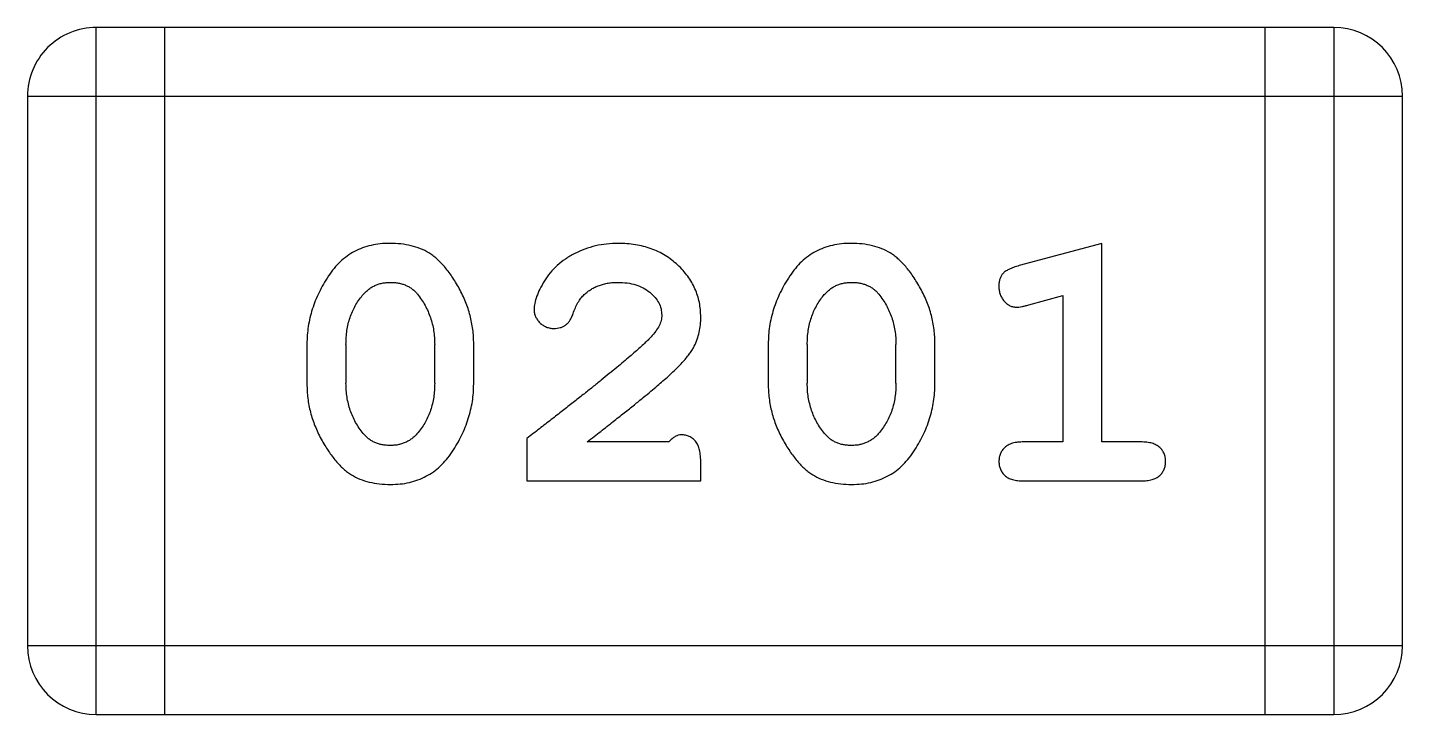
# Model space of a CAD drawing. Header units: millimetres. Extents: x 563 to 681, y 173 to 284.
# Drawn here: x 633.851 to 634.46, y 183.942 to 184.247 of the extents above; entities that cross this region are included whole.
import ezdxf

# ---------------------------------------------------------------- set-up
doc = ezdxf.new("R2010")
doc.units = ezdxf.units.MM
doc.header["$LTSCALE"] = 30.734
doc.layers.get('0').update_dxf_attribs({"linetype": 'CONTINUOUS'})

msp = doc.modelspace()

# ---------------------------------------------------------------- linework, layer by layer
at = {"linetype": 'Continuous'}
for p, q in [((633.88119, 183.9419), (633.88119, 184.2467)), ((634.42983, 184.2467), (633.88119, 184.2467)), ((633.91167, 183.9419), (633.91167, 184.2467)), ((634.39935, 184.2467), (634.39935, 183.9419)), ((634.42983, 184.2467), (634.42983, 183.9419)), ((633.85071, 184.21622), (633.85071, 183.97238)), ((633.85071, 184.21622), (634.46031, 184.21622)), ((634.46031, 183.97238), (634.46031, 184.21622)), ((634.32699, 184.15094), (634.29041, 184.14105)), ((634.32699, 184.06284), (634.32699, 184.15094)), ((634.29467, 184.12365), (634.30968, 184.12781)), ((634.30968, 184.12781), (634.30968, 184.06284)), ((633.9746, 184.10632), (633.9746, 184.08857)), ((633.99191, 184.10605), (633.99191, 184.08885)), ((634.03123, 184.08885), (634.03123, 184.10605)), ((634.04854, 184.08857), (634.04854, 184.10632)), ((634.17911, 184.10632), (634.17911, 184.08857)), ((634.19642, 184.10605), (634.19642, 184.08885)), ((634.23575, 184.08885), (634.23575, 184.10605)), ((634.25305, 184.08857), (634.25305, 184.10632)), ((634.07214, 184.06441), (634.07214, 184.04553)), ((634.13506, 184.06284), (634.09888, 184.06284)), ((634.30968, 184.06284), (634.29238, 184.06284)), ((634.34429, 184.06284), (634.32699, 184.06284)), ((634.14922, 184.04553), (634.14922, 184.0534)), ((634.07214, 184.04553), (634.14922, 184.04553)), ((634.29238, 184.04553), (634.34429, 184.04553)), ((634.46031, 183.97238), (633.85071, 183.97238)), ((633.88119, 183.9419), (634.42983, 183.9419))]:
    msp.add_line(p, q, dxfattribs=at)
for centre, start, end in [((633.88119, 184.21622), 90.00001, 180.00001), ((634.42983, 184.21622), 0.00001, 90.00001), ((633.88119, 183.97238), 180.00001, 270.00001), ((634.42983, 183.97238), 270.00001, 0.00001)]:
    msp.add_arc(centre, 0.03048, start, end, dxfattribs=at)
for points, knots in [([(634.0114, 184.15094), (634.00996, 184.1509), (634.00715, 184.15082), (634.00307, 184.15011), (633.99923, 184.14899), (633.99565, 184.14741), (633.99236, 184.14534), (633.98931, 184.14283), (633.98652, 184.13986), (633.98406, 184.13647), (633.98186, 184.13288), (633.97993, 184.1292), (633.97827, 184.1255), (633.97695, 184.12173), (633.97588, 184.11794), (633.97515, 184.1141), (633.97468, 184.11023), (633.97463, 184.10763), (633.9746, 184.10632)], [0, 0, 0, 0, 0.06692, 0.130834, 0.19258, 0.252759, 0.312631, 0.373411, 0.436359, 0.501894, 0.568244, 0.632472, 0.69556, 0.757163, 0.818592, 0.878885, 0.939235, 1, 1, 1, 1]), ([(634.04854, 184.10632), (634.04852, 184.1074), (634.04848, 184.10954), (634.04819, 184.11273), (634.04765, 184.11587), (634.04698, 184.11897), (634.04606, 184.12202), (634.04495, 184.12503), (634.04365, 184.128), (634.04216, 184.13088), (634.04055, 184.13361), (634.03893, 184.13617), (634.03726, 184.13848), (634.0356, 184.14059), (634.03388, 184.14244), (634.03218, 184.14409), (634.03045, 184.14552), (634.02808, 184.14708), (634.0249, 184.14868), (634.02074, 184.14999), (634.01619, 184.15079), (634.01303, 184.15089), (634.0114, 184.15094)], [0, 0, 0, 0, 0.049855, 0.099516, 0.148482, 0.19758, 0.246804, 0.296268, 0.346517, 0.397047, 0.446826, 0.49336, 0.537801, 0.579207, 0.617974, 0.654833, 0.689171, 0.722088, 0.786392, 0.853518, 0.924186, 1, 1, 1, 1]), ([(634.11255, 184.15094), (634.11085, 184.15088), (634.10749, 184.15076), (634.10255, 184.14991), (634.09781, 184.14847), (634.09332, 184.14649), (634.08917, 184.14406), (634.08552, 184.14118), (634.08238, 184.13794), (634.07986, 184.13437), (634.0779, 184.1308), (634.07643, 184.12748), (634.0755, 184.12446), (634.07535, 184.12251), (634.07528, 184.12161)], [0, 0, 0, 0, 0.098286, 0.193983, 0.289056, 0.384352, 0.477435, 0.566197, 0.652355, 0.737986, 0.818188, 0.887401, 0.94802, 1, 1, 1, 1]), ([(634.14922, 184.11817), (634.14918, 184.11929), (634.14911, 184.12149), (634.14865, 184.12472), (634.14782, 184.12782), (634.1467, 184.1308), (634.14523, 184.13365), (634.14345, 184.13637), (634.14134, 184.13896), (634.13895, 184.1414), (634.1363, 184.14363), (634.13346, 184.1456), (634.13041, 184.14725), (634.1272, 184.14862), (634.12378, 184.14964), (634.1202, 184.15041), (634.11643, 184.15085), (634.11386, 184.15091), (634.11255, 184.15094)], [0, 0, 0, 0, 0.060981, 0.120256, 0.178148, 0.236115, 0.293993, 0.352864, 0.413358, 0.476056, 0.539296, 0.602396, 0.665116, 0.728325, 0.792919, 0.859317, 0.928302, 1, 1, 1, 1]), ([(634.21591, 184.15094), (634.21447, 184.1509), (634.21166, 184.15082), (634.20758, 184.15011), (634.20374, 184.14899), (634.20016, 184.14741), (634.19687, 184.14534), (634.19382, 184.14283), (634.19103, 184.13986), (634.18857, 184.13647), (634.18637, 184.13288), (634.18444, 184.1292), (634.18278, 184.1255), (634.18146, 184.12173), (634.18039, 184.11794), (634.17966, 184.1141), (634.1792, 184.11023), (634.17914, 184.10763), (634.17911, 184.10632)], [0, 0, 0, 0, 0.06692, 0.130834, 0.19258, 0.252759, 0.312631, 0.373411, 0.436359, 0.501894, 0.568244, 0.632472, 0.69556, 0.757163, 0.818592, 0.878885, 0.939235, 1, 1, 1, 1]), ([(634.25305, 184.10632), (634.25303, 184.1074), (634.25299, 184.10954), (634.2527, 184.11273), (634.25216, 184.11587), (634.25149, 184.11897), (634.25057, 184.12202), (634.24946, 184.12503), (634.24817, 184.128), (634.24667, 184.13088), (634.24506, 184.13361), (634.24344, 184.13617), (634.24177, 184.13848), (634.24011, 184.14059), (634.2384, 184.14244), (634.23669, 184.14409), (634.23496, 184.14552), (634.23259, 184.14708), (634.22941, 184.14868), (634.22525, 184.14999), (634.2207, 184.15079), (634.21754, 184.15089), (634.21591, 184.15094)], [0, 0, 0, 0, 0.049855, 0.099516, 0.148482, 0.19758, 0.246804, 0.296268, 0.346517, 0.397047, 0.446826, 0.49336, 0.537801, 0.579207, 0.617974, 0.654833, 0.689171, 0.722088, 0.786392, 0.853518, 0.924186, 1, 1, 1, 1]), ([(634.29041, 184.14105), (634.28956, 184.1408), (634.288, 184.14033), (634.28591, 184.13948), (634.28429, 184.13857), (634.2831, 184.13754), (634.28229, 184.13636), (634.28176, 184.13503), (634.2814, 184.13352), (634.28138, 184.13245), (634.28137, 184.13189)], [0, 0, 0, 0, 0.187321, 0.344927, 0.475328, 0.579604, 0.674244, 0.773631, 0.882025, 1, 1, 1, 1]), ([(633.99916, 184.12783), (633.99957, 184.12829), (634.00037, 184.12919), (634.00171, 184.13037), (634.00311, 184.1314), (634.00463, 184.13221), (634.00623, 184.13286), (634.00792, 184.13329), (634.00969, 184.13357), (634.01091, 184.13361), (634.01152, 184.13363)], [0, 0, 0, 0, 0.13042, 0.256046, 0.378133, 0.498725, 0.620452, 0.742761, 0.869406, 1, 1, 1, 1]), ([(634.01152, 184.13363), (634.01215, 184.13362), (634.01339, 184.1336), (634.01519, 184.13334), (634.01689, 184.13293), (634.01847, 184.13234), (634.01995, 184.1316), (634.0213, 184.13068), (634.02256, 184.1296), (634.0233, 184.12877), (634.02366, 184.12835)], [0, 0, 0, 0, 0.138115, 0.270177, 0.397547, 0.520057, 0.63869, 0.757499, 0.878226, 1, 1, 1, 1]), ([(634.09755, 184.12825), (634.09805, 184.12867), (634.09905, 184.12953), (634.10067, 184.13064), (634.10242, 184.13154), (634.10423, 184.13231), (634.10615, 184.13291), (634.10816, 184.13331), (634.11026, 184.13361), (634.11169, 184.13362), (634.11242, 184.13363)], [0, 0, 0, 0, 0.121873, 0.243139, 0.363336, 0.485133, 0.607572, 0.734701, 0.864814, 1, 1, 1, 1]), ([(634.11242, 184.13363), (634.11383, 184.13359), (634.11652, 184.1335), (634.12034, 184.13265), (634.12372, 184.13128), (634.1266, 184.12935), (634.12892, 184.12709), (634.13067, 184.12462), (634.13171, 184.12191), (634.13185, 184.12004), (634.13192, 184.1191)], [0, 0, 0, 0, 0.156344, 0.299348, 0.4327, 0.561, 0.682299, 0.791883, 0.89611, 1, 1, 1, 1]), ([(634.20367, 184.12783), (634.20408, 184.12829), (634.20488, 184.12919), (634.20622, 184.13037), (634.20762, 184.1314), (634.20914, 184.13221), (634.21074, 184.13286), (634.21243, 184.13329), (634.2142, 184.13357), (634.21542, 184.13361), (634.21603, 184.13363)], [0, 0, 0, 0, 0.13042, 0.256046, 0.378133, 0.498725, 0.620452, 0.742761, 0.869406, 1, 1, 1, 1]), ([(634.21603, 184.13363), (634.21666, 184.13362), (634.2179, 184.1336), (634.2197, 184.13334), (634.2214, 184.13293), (634.22298, 184.13234), (634.22446, 184.1316), (634.22582, 184.13068), (634.22708, 184.1296), (634.22781, 184.12877), (634.22817, 184.12835)], [0, 0, 0, 0, 0.138115, 0.270177, 0.397547, 0.520057, 0.63869, 0.757499, 0.878226, 1, 1, 1, 1]), ([(634.28137, 184.13189), (634.28139, 184.13126), (634.28144, 184.13004), (634.28191, 184.1283), (634.28262, 184.12668), (634.28366, 184.12528), (634.28486, 184.1241), (634.28622, 184.12323), (634.28771, 184.12272), (634.28874, 184.12265), (634.28926, 184.12262)], [0, 0, 0, 0, 0.138815, 0.27042, 0.39836, 0.52875, 0.654955, 0.771147, 0.884581, 1, 1, 1, 1]), ([(633.99191, 184.10605), (633.99193, 184.10711), (633.99199, 184.10919), (633.9923, 184.11225), (633.99286, 184.11519), (633.99368, 184.11798), (633.99468, 184.12066), (633.99596, 184.12318), (633.99741, 184.1256), (633.99858, 184.12709), (633.99916, 184.12783)], [0, 0, 0, 0, 0.135446, 0.266257, 0.393419, 0.517936, 0.639137, 0.758785, 0.879345, 1, 1, 1, 1]), ([(634.02366, 184.12835), (634.02427, 184.12754), (634.02547, 184.12595), (634.02701, 184.12341), (634.02833, 184.12077), (634.02937, 184.11801), (634.03023, 184.11516), (634.03081, 184.11222), (634.03116, 184.10917), (634.03121, 184.1071), (634.03123, 184.10605)], [0, 0, 0, 0, 0.125331, 0.248948, 0.371201, 0.494032, 0.616811, 0.742104, 0.868849, 1, 1, 1, 1]), ([(634.09259, 184.11974), (634.0929, 184.12064), (634.0935, 184.12234), (634.09471, 184.12463), (634.09597, 184.12666), (634.09704, 184.12773), (634.09755, 184.12825)], [0, 0, 0, 0, 0.285518, 0.544185, 0.781367, 1, 1, 1, 1]), ([(634.19642, 184.10605), (634.19644, 184.10711), (634.1965, 184.10919), (634.19681, 184.11225), (634.19737, 184.11519), (634.1982, 184.11798), (634.19919, 184.12066), (634.20047, 184.12318), (634.20192, 184.1256), (634.20309, 184.12709), (634.20367, 184.12783)], [0, 0, 0, 0, 0.135446, 0.266257, 0.393419, 0.517936, 0.639137, 0.758785, 0.879345, 1, 1, 1, 1]), ([(634.22817, 184.12835), (634.22878, 184.12754), (634.22998, 184.12595), (634.23152, 184.12341), (634.23284, 184.12077), (634.23388, 184.11801), (634.23474, 184.11516), (634.23532, 184.11222), (634.23567, 184.10917), (634.23572, 184.1071), (634.23575, 184.10605)], [0, 0, 0, 0, 0.125331, 0.248948, 0.371201, 0.494032, 0.616811, 0.742104, 0.868849, 1, 1, 1, 1]), ([(634.28926, 184.12262), (634.28959, 184.12264), (634.29035, 184.12268), (634.29159, 184.12289), (634.29306, 184.12322), (634.2941, 184.1235), (634.29467, 184.12365)], [0, 0, 0, 0, 0.183151, 0.413144, 0.682305, 1, 1, 1, 1]), ([(634.07528, 184.12161), (634.07532, 184.12107), (634.07538, 184.11999), (634.0759, 184.11843), (634.07673, 184.11698), (634.07786, 184.11567), (634.07921, 184.11457), (634.08074, 184.11378), (634.08238, 184.11324), (634.08352, 184.1132), (634.08411, 184.11318)], [0, 0, 0, 0, 0.120856, 0.239483, 0.360995, 0.490166, 0.620982, 0.746416, 0.870253, 1, 1, 1, 1]), ([(634.08411, 184.11318), (634.0846, 184.1132), (634.08555, 184.11324), (634.08692, 184.11351), (634.08817, 184.11398), (634.0893, 184.11466), (634.09034, 184.11556), (634.09121, 184.11674), (634.09199, 184.11814), (634.09238, 184.11919), (634.09259, 184.11974)], [0, 0, 0, 0, 0.127347, 0.246131, 0.359406, 0.470543, 0.586092, 0.711469, 0.847022, 1, 1, 1, 1]), ([(634.13192, 184.1191), (634.13186, 184.11832), (634.13173, 184.11668), (634.13075, 184.11424), (634.12923, 184.11177), (634.12787, 184.11022), (634.12715, 184.10939)], [0, 0, 0, 0, 0.212836, 0.442809, 0.70317, 1, 1, 1, 1]), ([(634.13246, 184.08988), (634.13334, 184.09065), (634.13503, 184.09214), (634.1374, 184.09436), (634.13951, 184.09647), (634.14138, 184.09845), (634.143, 184.10032), (634.14435, 184.10209), (634.14547, 184.10373), (634.14658, 184.10578), (634.14766, 184.10834), (634.14857, 184.11151), (634.14913, 184.1148), (634.14919, 184.11704), (634.14922, 184.11817)], [0, 0, 0, 0, 0.103002, 0.197728, 0.285279, 0.365235, 0.437224, 0.502446, 0.560545, 0.611446, 0.707576, 0.80349, 0.900532, 1, 1, 1, 1]), ([(634.12715, 184.10939), (634.12671, 184.10894), (634.12575, 184.10796), (634.12414, 184.10641), (634.12226, 184.10467), (634.12008, 184.10275), (634.11763, 184.10062), (634.1149, 184.09828), (634.11187, 184.09578), (634.10857, 184.09307), (634.105, 184.09015), (634.10113, 184.08705), (634.097, 184.08375), (634.09257, 184.08026), (634.08785, 184.07658), (634.08286, 184.0727), (634.0776, 184.06861), (634.07399, 184.06584), (634.07214, 184.06441)], [0, 0, 0, 0, 0.026647, 0.057942, 0.094152, 0.134806, 0.180631, 0.231142, 0.286385, 0.346321, 0.411439, 0.481035, 0.555329, 0.634592, 0.718826, 0.807759, 0.901393, 1, 1, 1, 1]), ([(633.9746, 184.08857), (633.97462, 184.0875), (633.97465, 184.08537), (633.97497, 184.0822), (633.97545, 184.07907), (633.97615, 184.07597), (633.97701, 184.07293), (633.97816, 184.06994), (633.97941, 184.06697), (633.98089, 184.06409), (633.98246, 184.06136), (633.98408, 184.05882), (633.98574, 184.05651), (633.98737, 184.0544), (633.98908, 184.05254), (633.99077, 184.05087), (633.99251, 184.04944), (633.99487, 184.04785), (633.99805, 184.04624), (634.00225, 184.04493), (634.00682, 184.0441), (634.01, 184.04401), (634.01164, 184.04396)], [0, 0, 0, 0, 0.049886, 0.09882, 0.148132, 0.19689, 0.246038, 0.295176, 0.345305, 0.395692, 0.445312, 0.491875, 0.535813, 0.577009, 0.616081, 0.652689, 0.687585, 0.720206, 0.785062, 0.85223, 0.923759, 1, 1, 1, 1]), ([(633.99955, 184.06655), (633.99894, 184.06734), (633.99771, 184.06892), (633.99618, 184.07147), (633.99483, 184.07409), (633.99378, 184.07685), (633.99295, 184.07971), (633.99232, 184.08266), (633.99198, 184.08572), (633.99193, 184.0878), (633.99191, 184.08885)], [0, 0, 0, 0, 0.124927, 0.248361, 0.370889, 0.492583, 0.61616, 0.741472, 0.869044, 1, 1, 1, 1]), ([(634.01164, 184.04396), (634.01309, 184.044), (634.01591, 184.04407), (634.02, 184.04479), (634.02383, 184.04591), (634.02741, 184.0475), (634.03074, 184.04952), (634.03377, 184.05204), (634.03658, 184.05499), (634.03903, 184.05837), (634.04123, 184.06197), (634.04319, 184.06564), (634.04484, 184.06936), (634.0462, 184.07312), (634.04723, 184.07693), (634.048, 184.08077), (634.04845, 184.08466), (634.04851, 184.08727), (634.04854, 184.08857)], [0, 0, 0, 0, 0.067217, 0.131051, 0.19272, 0.252824, 0.312745, 0.373449, 0.436041, 0.501494, 0.567761, 0.632087, 0.695096, 0.757109, 0.817993, 0.878657, 0.939311, 1, 1, 1, 1]), ([(634.03123, 184.08885), (634.03121, 184.08779), (634.03115, 184.08571), (634.03084, 184.08265), (634.03028, 184.07972), (634.02944, 184.07693), (634.02847, 184.07424), (634.02718, 184.07172), (634.02573, 184.06929), (634.02456, 184.06781), (634.02398, 184.06707)], [0, 0, 0, 0, 0.135449, 0.266263, 0.393429, 0.516942, 0.639128, 0.758779, 0.879341, 1, 1, 1, 1]), ([(634.09888, 184.06284), (634.10088, 184.0644), (634.10471, 184.06739), (634.11017, 184.07171), (634.11515, 184.07564), (634.11959, 184.07922), (634.12356, 184.08239), (634.12697, 184.08522), (634.12989, 184.08767), (634.13166, 184.08919), (634.13246, 184.08988)], [0, 0, 0, 0, 0.176662, 0.337826, 0.484741, 0.617764, 0.73494, 0.837793, 0.926412, 1, 1, 1, 1]), ([(634.17911, 184.08857), (634.17913, 184.0875), (634.17917, 184.08537), (634.17948, 184.0822), (634.17996, 184.07907), (634.18066, 184.07597), (634.18153, 184.07293), (634.18267, 184.06994), (634.18392, 184.06697), (634.1854, 184.06409), (634.18697, 184.06136), (634.1886, 184.05882), (634.19025, 184.05651), (634.19189, 184.0544), (634.19359, 184.05254), (634.19528, 184.05087), (634.19702, 184.04944), (634.19938, 184.04785), (634.20256, 184.04624), (634.20676, 184.04493), (634.21133, 184.0441), (634.21451, 184.04401), (634.21615, 184.04396)], [0, 0, 0, 0, 0.049886, 0.09882, 0.148132, 0.19689, 0.246038, 0.295176, 0.345305, 0.395692, 0.445312, 0.491875, 0.535813, 0.577009, 0.616081, 0.652689, 0.687585, 0.720206, 0.785062, 0.85223, 0.923759, 1, 1, 1, 1]), ([(634.20406, 184.06655), (634.20345, 184.06734), (634.20222, 184.06892), (634.20069, 184.07147), (634.19934, 184.07409), (634.19829, 184.07685), (634.19746, 184.07971), (634.19683, 184.08266), (634.19649, 184.08572), (634.19644, 184.0878), (634.19642, 184.08885)], [0, 0, 0, 0, 0.124927, 0.248361, 0.370889, 0.492583, 0.61616, 0.741472, 0.869044, 1, 1, 1, 1]), ([(634.21615, 184.04396), (634.2176, 184.044), (634.22042, 184.04407), (634.22451, 184.04479), (634.22835, 184.04591), (634.23192, 184.0475), (634.23525, 184.04952), (634.23829, 184.05204), (634.24109, 184.05499), (634.24354, 184.05837), (634.24574, 184.06197), (634.2477, 184.06564), (634.24935, 184.06936), (634.25071, 184.07312), (634.25174, 184.07693), (634.25251, 184.08077), (634.25296, 184.08466), (634.25302, 184.08727), (634.25305, 184.08857)], [0, 0, 0, 0, 0.067217, 0.131051, 0.19272, 0.252824, 0.312745, 0.373449, 0.436041, 0.501494, 0.567761, 0.632087, 0.695096, 0.757109, 0.817993, 0.878657, 0.939311, 1, 1, 1, 1]), ([(634.23575, 184.08885), (634.23572, 184.08779), (634.23566, 184.08571), (634.23535, 184.08265), (634.23479, 184.07972), (634.23396, 184.07693), (634.23298, 184.07424), (634.23169, 184.07172), (634.23024, 184.06929), (634.22908, 184.06781), (634.22849, 184.06707)], [0, 0, 0, 0, 0.135449, 0.266263, 0.393429, 0.516942, 0.639128, 0.758779, 0.879341, 1, 1, 1, 1]), ([(634.01169, 184.06127), (634.01105, 184.06128), (634.00981, 184.0613), (634.008, 184.06155), (634.0063, 184.06196), (634.00472, 184.06256), (634.00324, 184.0633), (634.00189, 184.06421), (634.00065, 184.06531), (633.99992, 184.06613), (633.99955, 184.06655)], [0, 0, 0, 0, 0.139844, 0.271849, 0.399162, 0.521619, 0.6402, 0.758957, 0.87828, 1, 1, 1, 1]), ([(634.02398, 184.06707), (634.02358, 184.06661), (634.02279, 184.0657), (634.02145, 184.06452), (634.02004, 184.06351), (634.01853, 184.06268), (634.01694, 184.06205), (634.01527, 184.0616), (634.01351, 184.06132), (634.01231, 184.06129), (634.01169, 184.06127)], [0, 0, 0, 0, 0.129853, 0.25607, 0.380154, 0.49978, 0.62208, 0.743277, 0.868791, 1, 1, 1, 1]), ([(634.14057, 184.06599), (634.14012, 184.06594), (634.13918, 184.06586), (634.1378, 184.0652), (634.13638, 184.0642), (634.13552, 184.06331), (634.13506, 184.06284)], [0, 0, 0, 0, 0.20611, 0.432681, 0.695597, 1, 1, 1, 1]), ([(634.14922, 184.0534), (634.1492, 184.05447), (634.14916, 184.05644), (634.14871, 184.05915), (634.14805, 184.0614), (634.14698, 184.06314), (634.14567, 184.06443), (634.14415, 184.06533), (634.14243, 184.06591), (634.1412, 184.06596), (634.14057, 184.06599)], [0, 0, 0, 0, 0.1844, 0.34094, 0.473574, 0.586824, 0.690029, 0.789175, 0.890445, 1, 1, 1, 1]), ([(634.2162, 184.06127), (634.21556, 184.06128), (634.21432, 184.0613), (634.21251, 184.06155), (634.21081, 184.06196), (634.20923, 184.06256), (634.20775, 184.0633), (634.2064, 184.06421), (634.20516, 184.06531), (634.20443, 184.06613), (634.20406, 184.06655)], [0, 0, 0, 0, 0.139844, 0.271849, 0.399162, 0.521619, 0.6402, 0.758957, 0.87828, 1, 1, 1, 1]), ([(634.22849, 184.06707), (634.22809, 184.06661), (634.22731, 184.0657), (634.22596, 184.06452), (634.22455, 184.06351), (634.22304, 184.06268), (634.22145, 184.06205), (634.21978, 184.0616), (634.21802, 184.06132), (634.21682, 184.06129), (634.2162, 184.06127)], [0, 0, 0, 0, 0.129853, 0.25607, 0.380154, 0.49978, 0.62208, 0.743277, 0.868791, 1, 1, 1, 1]), ([(634.29238, 184.06284), (634.29148, 184.06282), (634.2898, 184.06277), (634.28747, 184.06232), (634.28552, 184.06156), (634.28395, 184.06049), (634.28281, 184.05915), (634.28196, 184.05766), (634.28146, 184.05598), (634.2814, 184.0548), (634.28137, 184.05419)], [0, 0, 0, 0, 0.169102, 0.317658, 0.446239, 0.563118, 0.671828, 0.776546, 0.884858, 1, 1, 1, 1]), ([(634.35531, 184.05419), (634.35527, 184.0548), (634.35521, 184.05598), (634.35471, 184.05766), (634.35386, 184.05916), (634.3527, 184.06048), (634.35115, 184.06157), (634.3492, 184.06231), (634.34687, 184.06278), (634.34519, 184.06282), (634.34429, 184.06284)], [0, 0, 0, 0, 0.11517, 0.223509, 0.328254, 0.438012, 0.553651, 0.682263, 0.830856, 1, 1, 1, 1]), ([(634.28137, 184.05419), (634.2814, 184.05358), (634.28146, 184.05239), (634.28197, 184.05071), (634.2828, 184.0492), (634.28395, 184.04786), (634.28551, 184.04679), (634.28748, 184.04606), (634.2898, 184.0456), (634.29148, 184.04556), (634.29238, 184.04553)], [0, 0, 0, 0, 0.115051, 0.223278, 0.329269, 0.437893, 0.554681, 0.682591, 0.83103, 1, 1, 1, 1]), ([(634.34429, 184.04553), (634.34519, 184.04556), (634.34687, 184.04559), (634.34919, 184.04607), (634.35116, 184.04678), (634.3527, 184.04787), (634.35387, 184.04919), (634.3547, 184.05071), (634.35521, 184.05239), (634.35527, 184.05358), (634.35531, 184.05419)], [0, 0, 0, 0, 0.169012, 0.317488, 0.445429, 0.560977, 0.67065, 0.776666, 0.88492, 1, 1, 1, 1])]:
    msp.add_open_spline(points, degree=3, knots=knots, dxfattribs=at)

doc.saveas('drawing.dxf')
